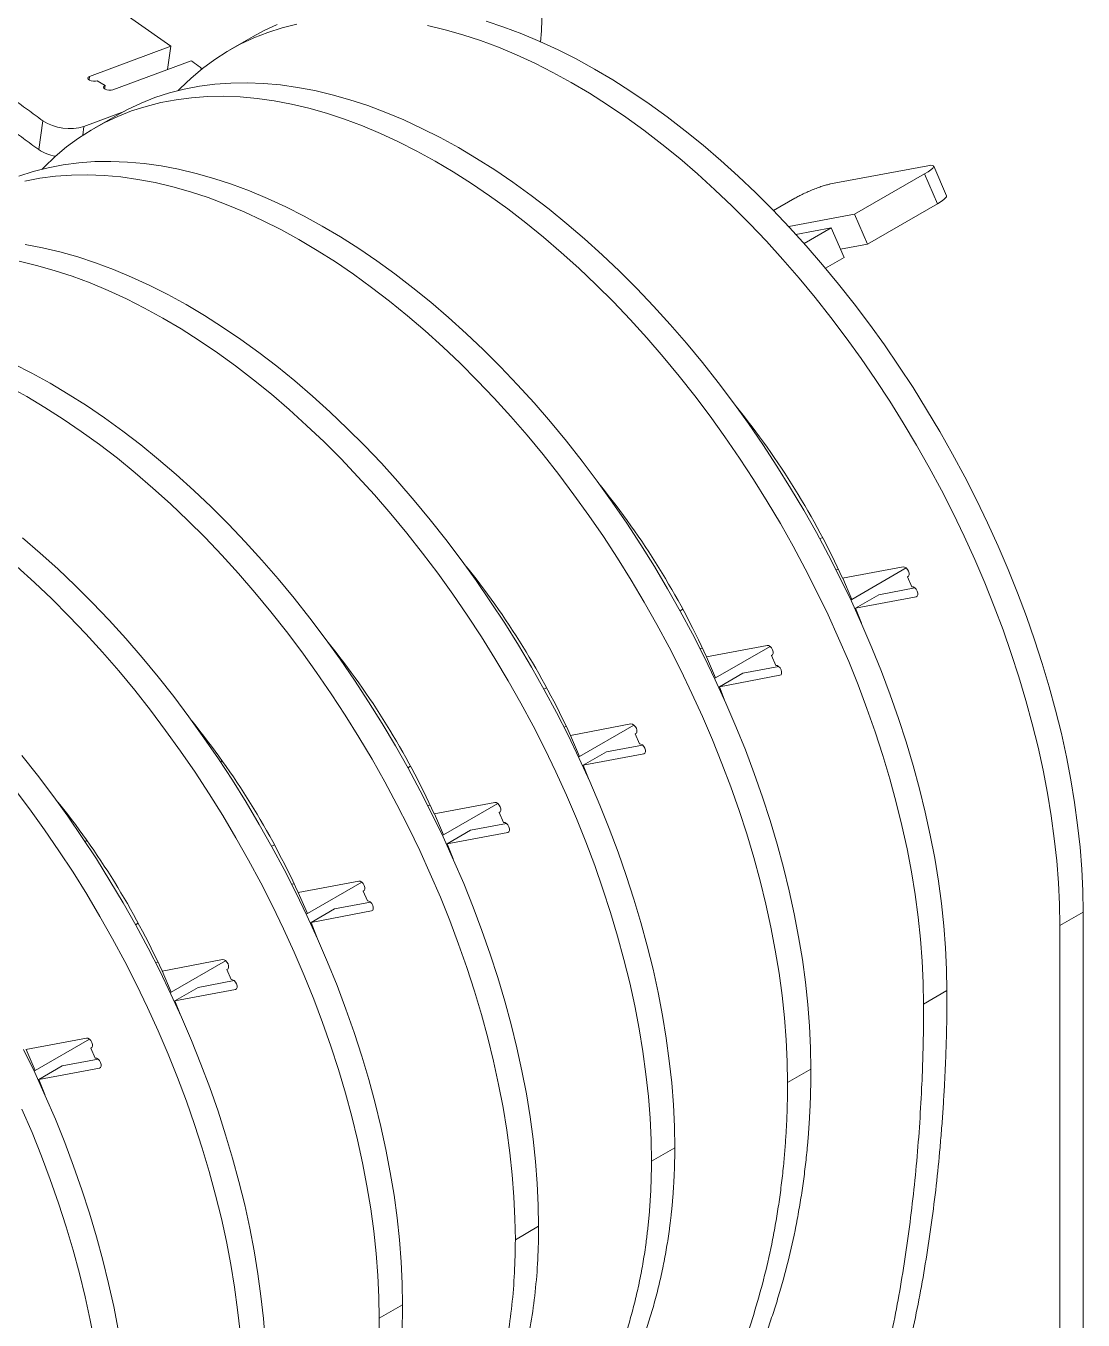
# Model space of a CAD drawing. Header units: millimetres. Extents: x -1732 to 6309, y -3588 to 3891.
# Drawn here: x 5912.7 to 6297.2, y -316.5 to 154.4 of the extents above; entities that cross this region are included whole.
import ezdxf

# ---------------------------------------------------------------- set-up
doc = ezdxf.new("R2010")
doc.units = ezdxf.units.MM

msp = doc.modelspace()

# ---------------------------------------------------------------- linework, layer by layer
at = {"color": 7, "linetype": 'Continuous', "lineweight": 15}
for p, q in [((5936.01, 167.86), (5965.44, 147.07)), ((5935.86, 136.01), (5965.44, 147.07)), ((5965.44, 147.07), (5964.25, 138.55)), ((5995.44, 150.55), (5986.95, 145.65)), ((5972.79, 141.74), (5944.34, 131.11)), ((5976.08, 139.34), (5976.83, 138.57)), ((5941.51, 132.74), (5938.68, 134.38)), ((5941.51, 132.74), (5941.34, 131.53)), ((5948.47, 123.24), (5933.86, 117.78)), ((5917.41, 109.37), (5918.89, 119.87)), ((5945.94, 121.97), (5937.45, 117.08)), ((6205.39, 96.89), (6240.75, 103.54)), ((6239.57, 100.57), (6214.12, 85.88)), ((6244.26, 89.7), (6239.57, 100.57)), ((6247.55, 92.55), (6242.86, 103.42)), ((6184.61, 87.19), (6192.42, 91.69)), ((6244.26, 89.7), (6218.81, 75)), ((6190.16, 81.36), (6214.12, 85.88)), ((6214.12, 85.88), (6218.81, 75)), ((6192.75, 78.55), (6205.63, 80.98)), ((6205.63, 80.98), (6195.72, 75.26)), ((6210.32, 70.1), (6205.63, 80.98)), ((6218.81, 75), (6209, 73.16)), ((6210.32, 70.1), (6203.56, 66.2)), ((6201.35, -32.04), (6202.48, -31.82)), ((6207.39, -43.55), (6208.25, -43.39)), ((6231.78, -42.42), (6209.72, -46.58)), ((6209.77, -46.57), (6213.08, -54.24)), ((6232.86, -42.82), (6213.08, -54.24)), ((6233.34, -46.05), (6233.74, -45.82)), ((6234.91, -49.67), (6233.34, -46.05)), ((6222.9, -52.55), (6236.01, -50.08)), ((6213.08, -54.24), (6212.64, -54.32)), ((6214.41, -57.45), (6222.9, -52.55)), ((6214.41, -57.45), (6236.47, -53.3)), ((6150.63, -58.37), (6151.6, -57.8)), ((6214.41, -57.45), (6216.56, -62.89)), ((6026.45, -75.43), (6026.66, -75.18)), ((6157.89, -72.13), (6158.75, -71.97)), ((6182.28, -71), (6160.23, -75.15)), ((6160.27, -75.14), (6163.58, -82.81)), ((6183.37, -71.39), (6163.58, -82.81)), ((6183.85, -74.62), (6184.24, -74.39)), ((6185.41, -78.25), (6183.85, -74.62)), ((6173.4, -81.13), (6186.51, -78.66)), ((6163.58, -82.81), (6163.14, -82.89)), ((6164.92, -86.02), (6173.4, -81.13)), ((6164.92, -86.02), (6186.97, -81.87)), ((6101.13, -86.94), (6102.1, -86.38)), ((6164.92, -86.02), (6167.06, -91.47)), ((6108.4, -100.7), (6109.25, -100.54)), ((6132.78, -99.57), (6110.73, -103.72)), ((6133.87, -99.96), (6114.08, -111.39)), ((6134.35, -103.2), (6134.74, -102.97)), ((6135.91, -106.82), (6134.35, -103.2)), ((6110.77, -103.72), (6114.08, -111.39)), ((6123.9, -109.7), (6137.02, -107.23)), ((6114.08, -111.39), (6113.65, -111.47)), ((6115.42, -114.6), (6123.9, -109.7)), ((6115.42, -114.6), (6137.47, -110.45)), ((5983.5, -113.41), (5984.09, -113.03)), ((6051.63, -115.52), (6052.61, -114.95)), ((6115.42, -114.6), (6117.56, -120.04)), ((6058.9, -129.28), (6059.76, -129.11)), ((6083.29, -128.15), (6061.23, -132.3)), ((6084.37, -128.54), (6064.58, -139.96)), ((6084.85, -131.77), (6085.25, -131.54)), ((6086.41, -135.4), (6084.85, -131.77)), ((6061.28, -132.29), (6064.58, -139.96)), ((6074.41, -138.27), (6087.52, -135.81)), ((6064.58, -139.96), (6064.15, -140.04)), ((6065.92, -143.17), (6074.41, -138.27)), ((6065.92, -143.17), (6087.98, -139.02)), ((5934.28, -142.37), (5934.94, -141.99)), ((6002.14, -144.09), (6003.11, -143.53)), ((6065.92, -143.17), (6068.07, -148.62)), ((6009.4, -157.85), (6010.26, -157.69)), ((6033.79, -156.72), (6011.73, -160.87)), ((6034.87, -157.11), (6015.09, -168.54)), ((6011.78, -160.86), (6015.09, -168.54)), ((6024.91, -166.85), (6038.02, -164.38)), ((6035.35, -160.35), (6035.75, -160.12)), ((6036.92, -163.97), (6035.35, -160.35)), ((6015.09, -168.54), (6014.65, -168.62)), ((6016.42, -171.75), (6024.91, -166.85)), ((6016.42, -171.75), (6038.48, -167.59)), ((6288.72, -172.91), (6297.2, -168.02)), ((6297.2, -617.11), (6297.2, -168.02)), ((5952.64, -172.66), (5953.61, -172.1)), ((6016.42, -171.75), (6018.57, -177.19)), ((6288.72, -622.01), (6288.72, -172.91)), ((5959.9, -186.42), (5960.76, -186.26)), ((5984.29, -185.3), (5962.24, -189.45)), ((5985.38, -185.69), (5965.59, -197.11)), ((5962.28, -189.44), (5965.59, -197.11)), ((5975.41, -195.42), (5988.52, -192.95)), ((5985.86, -188.92), (5986.25, -188.69)), ((5987.42, -192.54), (5985.86, -188.92)), ((5965.59, -197.11), (5965.15, -197.19)), ((5966.93, -200.32), (5975.41, -195.42)), ((5966.93, -200.32), (5988.98, -196.17)), ((6239.22, -201.49), (6247.7, -196.59)), ((5966.93, -200.32), (5969.07, -205.76)), ((5934.79, -213.87), (5912.74, -218.02)), ((5935.88, -214.26), (5916.09, -225.68)), ((5912.78, -218.01), (5916.09, -225.68)), ((5936.36, -217.49), (5936.75, -217.26)), ((5937.92, -221.12), (5936.36, -217.49)), ((5916.09, -225.68), (5915.66, -225.77)), ((5917.43, -228.9), (5925.91, -224)), ((5917.43, -228.9), (5939.48, -224.74)), ((5925.91, -224), (5939.03, -221.53)), ((6189.72, -230.06), (6198.21, -225.16)), ((5917.43, -228.9), (5919.57, -234.34)), ((6140.22, -258.64), (6148.71, -253.74)), ((6090.73, -287.21), (6099.21, -282.31)), ((6041.23, -315.79), (6049.71, -310.89))]:
    msp.add_line(p, q, dxfattribs=at)
at = {"color": 8, "linetype": 'Continuous', "lineweight": 15}
for p, q in [((5935.69, 134.8), (5935.86, 136.01)), ((5933.41, 114.59), (5933.86, 117.78)), ((6236.87, -53.07), (6236.47, -53.3)), ((6187.37, -81.64), (6186.97, -81.87)), ((6137.87, -110.22), (6137.47, -110.45)), ((6088.37, -138.79), (6087.98, -139.02)), ((6038.88, -167.37), (6038.48, -167.59)), ((5989.38, -195.94), (5988.98, -196.17)), ((5939.88, -224.51), (5939.48, -224.74))]:
    msp.add_line(p, q, dxfattribs=at)
at = {"color": 7, "linetype": 'Continuous', "lineweight": 15, "flags": 128}
for points in [[(6297.2, -168.02), (6297.08, -160.29), (6296.7, -152.42), (6296.08, -144.44), (6295.21, -136.34), (6294.1, -128.15), (6292.74, -119.87), (6291.14, -111.51), (6289.3, -103.09), (6287.22, -94.61), (6284.9, -86.1), (6282.36, -77.56), (6279.58, -69), (6276.58, -60.43), (6273.36, -51.88), (6269.93, -43.34), (6266.29, -34.84), (6262.44, -26.38), (6258.39, -17.98), (6254.14, -9.64), (6249.71, -1.38), (6245.1, 6.79), (6240.31, 14.85), (6235.35, 22.8), (6230.23, 30.62), (6224.96, 38.31), (6219.53, 45.86), (6213.97, 53.24), (6208.28, 60.46), (6202.46, 67.5), (6196.53, 74.35), (6190.49, 81), (6184.35, 87.45), (6178.13, 93.68), (6171.82, 99.69), (6165.43, 105.46), (6158.99, 110.99), (6152.49, 116.27), (6145.95, 121.3), (6139.37, 126.06), (6132.76, 130.55), (6126.13, 134.77), (6119.5, 138.7), (6112.87, 142.35), (6106.25, 145.7), (6099.65, 148.75), (6093.08, 151.5), (6086.55, 153.95), (6080.06, 156.08)], [(6011.31, 155.06), (6005.93, 153.69), (6000.69, 152), (5995.62, 150), (5990.71, 147.69), (5985.96, 145.07), (5981.4, 142.15), (5977.02, 138.92), (5972.83, 135.41), (5968.84, 131.6), (5968.14, 130.88)], [(6004.1, 154.9), (5999.19, 152.59), (5995.44, 150.55)], [(6288.72, -172.91), (6288.59, -165.18), (6288.22, -157.32), (6287.6, -149.34), (6286.73, -141.24), (6285.61, -133.05), (6284.25, -124.77), (6282.65, -116.41), (6280.81, -107.99), (6278.73, -99.51), (6276.42, -91), (6273.87, -82.46), (6271.1, -73.9), (6268.1, -65.33), (6264.88, -56.78), (6261.45, -48.24), (6257.8, -39.74), (6253.95, -31.28), (6249.9, -22.87), (6245.66, -14.54), (6241.23, -6.28), (6236.61, 1.89), (6231.82, 9.95), (6226.87, 17.9), (6221.75, 25.73), (6216.47, 33.42), (6211.05, 40.96), (6205.49, 48.34), (6199.79, 55.56), (6193.98, 62.6), (6188.05, 69.45), (6182.01, 76.1), (6175.87, 82.55), (6169.64, 88.78), (6163.33, 94.79), (6156.95, 100.56), (6150.5, 106.09), (6144.01, 111.38), (6137.46, 116.4), (6130.88, 121.16), (6124.27, 125.65), (6117.65, 129.87), (6111.02, 133.8), (6104.39, 137.45), (6097.77, 140.8), (6091.16, 143.85), (6084.59, 146.6), (6078.06, 149.05), (6071.58, 151.18), (6065.15, 153), (6058.79, 154.51)], [(5938.68, 134.38), (5938.04, 134.24), (5937.28, 134.25), (5936.52, 134.4), (5935.88, 134.67), (5935.44, 135.03), (5935.28, 135.4), (5935.43, 135.75), (5935.86, 136.01)], [(5944.34, 131.11), (5943.7, 130.97), (5942.94, 130.98), (5942.18, 131.13), (5941.53, 131.41), (5941.1, 131.76), (5940.94, 132.14), (5941.09, 132.48), (5941.51, 132.74)], [(6247.7, -196.59), (6247.58, -188.86), (6247.21, -181), (6246.59, -173.01), (6245.72, -164.92), (6244.6, -156.72), (6243.24, -148.44), (6241.64, -140.08), (6239.8, -131.66), (6237.72, -123.19), (6235.4, -114.67), (6232.86, -106.13), (6230.08, -97.57), (6227.08, -89.01), (6223.87, -80.45), (6220.43, -71.92), (6216.79, -63.41), (6212.94, -54.95), (6208.89, -46.55), (6204.65, -38.21), (6200.21, -29.96), (6195.6, -21.79), (6190.81, -13.73), (6185.85, -5.77), (6180.73, 2.05), (6175.46, 9.74), (6170.04, 17.28), (6164.48, 24.67), (6158.78, 31.88), (6152.97, 38.92), (6147.03, 45.77), (6140.99, 52.43), (6134.86, 58.88), (6128.63, 65.11), (6122.32, 71.11), (6115.94, 76.89), (6109.49, 82.42), (6102.99, 87.7), (6096.45, 92.73), (6089.87, 97.49), (6083.26, 101.98), (6076.64, 106.19), (6070, 110.13), (6063.37, 113.77), (6056.75, 117.12), (6050.15, 120.18), (6043.58, 122.93), (6037.05, 125.37), (6030.56, 127.51), (6024.14, 129.33), (6017.77, 130.84), (6011.49, 132.03), (6005.28, 132.9), (5999.17, 133.45), (5993.16, 133.68), (5987.26, 133.59), (5981.48, 133.17), (5975.82, 132.44), (5970.3, 131.39), (5964.91, 130.02), (5959.68, 128.33), (5954.61, 126.33), (5949.69, 124.02), (5945.94, 121.97)], [(6239.22, -201.49), (6239.09, -193.76), (6238.72, -185.9), (6238.1, -177.91), (6237.23, -169.82), (6236.12, -161.62), (6234.76, -153.34), (6233.16, -144.98), (6231.31, -136.56), (6229.23, -128.09), (6226.92, -119.57), (6224.37, -111.03), (6221.6, -102.47), (6218.6, -93.91), (6215.38, -85.35), (6211.95, -76.82), (6208.3, -68.31), (6204.45, -59.85), (6200.4, -51.45), (6196.16, -43.11), (6191.73, -34.85), (6187.12, -26.69), (6182.33, -18.62), (6177.37, -10.67), (6172.25, -2.85), (6166.97, 4.84), (6161.55, 12.38), (6155.99, 19.77), (6150.3, 26.99), (6144.48, 34.03), (6138.55, 40.88), (6132.51, 47.53), (6126.37, 53.98), (6120.14, 60.21), (6113.83, 66.21), (6107.45, 71.99), (6101.01, 77.52), (6094.51, 82.8), (6087.96, 87.83), (6081.38, 92.59), (6074.78, 97.08), (6068.15, 101.3), (6061.52, 105.23), (6054.89, 108.87), (6048.27, 112.22), (6041.67, 115.28), (6035.1, 118.03), (6028.56, 120.47), (6022.08, 122.61), (6015.65, 124.43), (6009.29, 125.94), (6003, 127.13), (5996.8, 128), (5990.68, 128.55), (5984.67, 128.78), (5978.77, 128.69), (5972.99, 128.27), (5967.33, 127.54), (5961.81, 126.49), (5956.43, 125.12), (5951.2, 123.43), (5946.12, 121.43), (5941.21, 119.12), (5936.47, 116.5), (5931.9, 113.57), (5927.52, 110.35), (5923.33, 106.83), (5919.34, 103.02), (5918.64, 102.3)], [(6198.21, -225.16), (6198.08, -217.43), (6197.71, -209.57), (6197.09, -201.59), (6196.22, -193.49), (6195.1, -185.3), (6193.75, -177.02), (6192.14, -168.66), (6190.3, -160.24), (6188.22, -151.76), (6185.91, -143.25), (6183.36, -134.71), (6180.59, -126.15), (6177.59, -117.58), (6174.37, -109.03), (6170.94, -100.49), (6167.29, -91.99), (6163.44, -83.53), (6159.39, -75.12), (6155.15, -66.79), (6150.72, -58.53), (6146.1, -50.36), (6141.31, -42.3), (6136.36, -34.35), (6131.24, -26.52), (6125.96, -18.83), (6120.54, -11.29), (6114.98, -3.91), (6109.29, 3.31), (6103.47, 10.35), (6097.54, 17.2), (6091.5, 23.85), (6085.36, 30.3), (6079.13, 36.53), (6072.82, 42.54), (6066.44, 48.31), (6059.99, 53.84), (6053.5, 59.13), (6046.95, 64.15), (6040.37, 68.91), (6033.76, 73.4), (6027.14, 77.62), (6020.51, 81.55), (6013.88, 85.2), (6007.26, 88.55), (6000.66, 91.6), (5994.08, 94.35), (5987.55, 96.8), (5981.07, 98.93), (5974.64, 100.75), (5968.28, 102.26), (5961.99, 103.45), (5955.78, 104.32), (5949.67, 104.87), (5943.66, 105.1), (5937.76, 105.01), (5931.98, 104.6), (5926.32, 103.86), (5920.8, 102.81), (5915.42, 101.44), (5910.18, 99.75)], [(6240.75, 103.54), (6241.76, 103.68), (6242.47, 103.66), (6242.83, 103.47), (6242.85, 103.13), (6242.51, 102.65), (6241.83, 102.05), (6240.84, 101.35), (6239.57, 100.57)], [(6189.72, -230.06), (6189.6, -222.33), (6189.22, -214.47), (6188.6, -206.48), (6187.73, -198.39), (6186.62, -190.2), (6185.26, -181.91), (6183.66, -173.56), (6181.82, -165.13), (6179.74, -156.66), (6177.42, -148.15), (6174.87, -139.6), (6172.1, -131.04), (6169.1, -122.48), (6165.88, -113.93), (6162.45, -105.39), (6158.81, -96.89), (6154.96, -88.43), (6150.91, -80.02), (6146.66, -71.69), (6142.23, -63.43), (6137.62, -55.26), (6132.83, -47.2), (6127.87, -39.25), (6122.75, -31.42), (6117.48, -23.73), (6112.05, -16.19), (6106.49, -8.81), (6100.8, -1.59), (6094.98, 5.45), (6089.05, 12.3), (6083.01, 18.96), (6076.87, 25.4), (6070.65, 31.63), (6064.34, 37.64), (6057.95, 43.41), (6051.51, 48.94), (6045.01, 54.23), (6038.47, 59.25), (6031.89, 64.01), (6025.28, 68.51), (6018.65, 72.72), (6012.02, 76.65), (6005.39, 80.3), (5998.77, 83.65), (5992.17, 86.7), (5985.6, 89.45), (5979.07, 91.9), (5972.58, 94.03), (5966.15, 95.86), (5959.79, 97.36), (5953.5, 98.55), (5947.3, 99.42), (5941.19, 99.97), (5935.18, 100.2), (5929.28, 100.11), (5923.49, 99.7), (5917.84, 98.97), (5912.31, 97.91)], [(6247.55, 92.55), (6247.54, 92.26), (6247.2, 91.78), (6246.52, 91.18), (6245.53, 90.47), (6244.26, 89.7)], [(6148.71, -253.74), (6148.58, -246.01), (6148.21, -238.15), (6147.59, -230.16), (6146.72, -222.07), (6145.61, -213.87), (6144.25, -205.59), (6142.65, -197.23), (6140.8, -188.81), (6138.72, -180.34), (6136.41, -171.82), (6133.86, -163.28), (6131.09, -154.72), (6128.09, -146.16), (6124.87, -137.6), (6121.44, -129.07), (6117.79, -120.56), (6113.94, -112.1), (6109.9, -103.7), (6105.65, -95.36), (6101.22, -87.1), (6096.61, -78.94), (6091.82, -70.87), (6086.86, -62.92), (6081.74, -55.1), (6076.46, -47.41), (6071.04, -39.87), (6065.48, -32.48), (6059.79, -25.26), (6053.97, -18.22), (6048.04, -11.37), (6042, -4.72), (6035.86, 1.73), (6029.63, 7.96), (6023.32, 13.96), (6016.94, 19.74), (6010.5, 25.27), (6004, 30.55), (5997.45, 35.58), (5990.87, 40.34), (5984.27, 44.83), (5977.64, 49.05), (5971.01, 52.98), (5964.38, 56.62), (5957.76, 59.97), (5951.16, 63.03), (5944.59, 65.78), (5938.05, 68.22), (5931.57, 70.36), (5925.14, 72.18), (5918.78, 73.69), (5912.49, 74.88)], [(6140.22, -258.64), (6140.1, -250.91), (6139.73, -243.04), (6139.11, -235.06), (6138.24, -226.96), (6137.12, -218.77), (6135.76, -210.49), (6134.16, -202.13), (6132.32, -193.71), (6130.24, -185.23), (6127.92, -176.72), (6125.38, -168.18), (6122.6, -159.62), (6119.6, -151.06), (6116.39, -142.5), (6112.95, -133.96), (6109.31, -125.46), (6105.46, -117), (6101.41, -108.6), (6097.17, -100.26), (6092.73, -92), (6088.12, -83.84), (6083.33, -75.77), (6078.37, -67.82), (6073.25, -60), (6067.98, -52.31), (6062.56, -44.76), (6057, -37.38), (6051.3, -30.16), (6045.49, -23.12), (6039.55, -16.27), (6033.51, -9.62), (6027.38, -3.17), (6021.15, 3.06), (6014.84, 9.07), (6008.46, 14.84), (6002.01, 20.37), (5995.51, 25.65), (5988.97, 30.68), (5982.39, 35.44), (5975.78, 39.93), (5969.16, 44.15), (5962.52, 48.08), (5955.89, 51.72), (5949.27, 55.08), (5942.67, 58.13), (5936.1, 60.88), (5929.57, 63.32), (5923.08, 65.46), (5916.65, 67.28), (5910.29, 68.79)], [(6099.21, -282.31), (6099.09, -274.58), (6098.71, -266.72), (6098.09, -258.73), (6097.22, -250.64), (6096.11, -242.45), (6094.75, -234.16), (6093.15, -225.81), (6091.31, -217.38), (6089.23, -208.91), (6086.91, -200.4), (6084.37, -191.85), (6081.59, -183.29), (6078.59, -174.73), (6075.37, -166.18), (6071.94, -157.64), (6068.3, -149.14), (6064.45, -140.68), (6060.4, -132.27), (6056.15, -123.94), (6051.72, -115.68), (6047.11, -107.51), (6042.32, -99.45), (6037.36, -91.5), (6032.24, -83.67), (6026.97, -75.98), (6021.54, -68.44), (6015.98, -61.06), (6010.29, -53.84), (6004.47, -46.8), (5998.54, -39.95), (5992.5, -33.29), (5986.36, -26.85), (5980.14, -20.62), (5973.83, -14.61), (5967.44, -8.84), (5961, -3.31), (5954.5, 1.98), (5947.96, 7), (5941.38, 11.76), (5934.77, 16.26), (5928.14, 20.47), (5921.51, 24.4), (5914.88, 28.05), (5908.26, 31.4)], [(6090.73, -287.21), (6090.6, -279.48), (6090.23, -271.62), (6089.61, -263.63), (6088.74, -255.54), (6087.62, -247.34), (6086.27, -239.06), (6084.66, -230.7), (6082.82, -222.28), (6080.74, -213.81), (6078.43, -205.29), (6075.88, -196.75), (6073.11, -188.19), (6070.11, -179.63), (6066.89, -171.07), (6063.46, -162.54), (6059.81, -154.04), (6055.96, -145.58), (6051.91, -137.17), (6047.67, -128.83), (6043.24, -120.58), (6038.62, -112.41), (6033.83, -104.35), (6028.88, -96.4), (6023.76, -88.57), (6018.48, -80.88), (6013.06, -73.34), (6007.5, -65.95), (6001.8, -58.74), (5995.99, -51.7), (5990.06, -44.85), (5984.02, -38.19), (5977.88, -31.75), (5971.65, -25.51), (5965.34, -19.51), (5958.96, -13.74), (5952.51, -8.2), (5946.02, -2.92), (5939.47, 2.1), (5932.89, 6.87), (5926.28, 11.36), (5919.66, 15.57), (5913.03, 19.51), (5906.4, 23.15)], [(6049.71, -310.89), (6049.59, -303.16), (6049.22, -295.29), (6048.6, -287.31), (6047.73, -279.21), (6046.61, -271.02), (6045.25, -262.74), (6043.65, -254.38), (6041.81, -245.96), (6039.73, -237.48), (6037.41, -228.97), (6034.87, -220.43), (6032.09, -211.87), (6029.1, -203.31), (6025.88, -194.75), (6022.44, -186.21), (6018.8, -177.71), (6014.95, -169.25), (6010.9, -160.85), (6006.66, -152.51), (6002.22, -144.25), (5997.61, -136.09), (5992.82, -128.02), (5987.86, -120.07), (5982.74, -112.25), (5977.47, -104.56), (5972.05, -97.01), (5966.49, -89.63), (5960.79, -82.41), (5954.98, -75.37), (5949.04, -68.52), (5943, -61.87), (5936.87, -55.42), (5930.64, -49.19), (5924.33, -43.18), (5917.95, -37.41), (5911.5, -31.88)], [(6041.23, -315.79), (6041.1, -308.05), (6040.73, -300.19), (6040.11, -292.21), (6039.24, -284.11), (6038.13, -275.92), (6036.77, -267.64), (6035.17, -259.28), (6033.32, -250.86), (6031.24, -242.38), (6028.93, -233.87), (6026.38, -225.33), (6023.61, -216.77), (6020.61, -208.2), (6017.39, -199.65), (6013.96, -191.11), (6010.31, -182.61), (6006.46, -174.15), (6002.42, -165.75), (5998.17, -157.41), (5993.74, -149.15), (5989.13, -140.98), (5984.34, -132.92), (5979.38, -124.97), (5974.26, -117.15), (5968.98, -109.46), (5963.56, -101.91), (5958, -94.53), (5952.31, -87.31), (5946.49, -80.27), (5940.56, -73.42), (5934.52, -66.77), (5928.38, -60.32), (5922.15, -54.09), (5915.84, -48.08), (5909.46, -42.31)], [(6233.34, -46.05), (6233.73, -45.83), (6233.95, -45.36), (6233.95, -44.72), (6233.74, -44.01), (6233.35, -43.34), (6232.84, -42.8), (6232.29, -42.48), (6231.78, -42.42)], [(6236.47, -53.3), (6236.86, -53.07), (6237.07, -52.61), (6237.07, -51.97), (6236.87, -51.26), (6236.48, -50.59), (6235.97, -50.05), (6235.42, -49.73), (6234.91, -49.67)], [(6183.85, -74.62), (6184.24, -74.4), (6184.45, -73.94), (6184.45, -73.3), (6184.24, -72.59), (6183.85, -71.91), (6183.34, -71.37), (6182.79, -71.05), (6182.28, -71)], [(6186.97, -81.87), (6187.36, -81.65), (6187.58, -81.18), (6187.58, -80.55), (6187.37, -79.84), (6186.98, -79.16), (6186.47, -78.62), (6185.92, -78.3), (6185.41, -78.25)], [(6134.35, -103.2), (6134.74, -102.97), (6134.95, -102.51), (6134.95, -101.87), (6134.74, -101.16), (6134.36, -100.49), (6133.85, -99.95), (6133.3, -99.63), (6132.78, -99.57)], [(6137.47, -110.45), (6137.86, -110.22), (6138.08, -109.76), (6138.08, -109.12), (6137.87, -108.41), (6137.48, -107.74), (6136.97, -107.2), (6136.42, -106.87), (6135.91, -106.82)], [(5999.72, -323.87), (5999.1, -315.88), (5998.23, -307.79), (5997.11, -299.59), (5995.76, -291.31), (5994.15, -282.95), (5992.31, -274.53), (5990.23, -266.06), (5987.92, -257.54), (5985.37, -249), (5982.6, -240.44), (5979.6, -231.88), (5976.38, -223.32), (5972.95, -214.79), (5969.3, -206.29), (5965.45, -197.83), (5961.4, -189.42), (5957.16, -181.08), (5952.73, -172.83), (5948.11, -164.66), (5943.32, -156.6), (5938.37, -148.65), (5933.25, -140.82), (5927.97, -133.13), (5922.55, -125.59), (5916.99, -118.2), (5911.3, -110.99)], [(5990.61, -320.78), (5989.74, -312.69), (5988.63, -304.49), (5987.27, -296.21), (5985.67, -287.85), (5983.83, -279.43), (5981.75, -270.96), (5979.43, -262.44), (5976.88, -253.9), (5974.11, -245.34), (5971.11, -236.78), (5967.89, -228.22), (5964.46, -219.69), (5960.82, -211.18), (5956.97, -202.72), (5952.92, -194.32), (5948.67, -185.98), (5944.24, -177.73), (5939.63, -169.56), (5934.84, -161.49), (5929.88, -153.54), (5924.76, -145.72), (5919.49, -138.03), (5914.06, -130.49), (5908.5, -123.1)], [(6084.85, -131.77), (6085.24, -131.55), (6085.45, -131.08), (6085.46, -130.45), (6085.25, -129.74), (6084.86, -129.06), (6084.35, -128.52), (6083.8, -128.2), (6083.29, -128.15)], [(6087.98, -139.02), (6088.37, -138.8), (6088.58, -138.33), (6088.58, -137.7), (6088.37, -136.99), (6087.98, -136.31), (6087.48, -135.77), (6086.92, -135.45), (6086.41, -135.4)], [(6035.35, -160.35), (6035.74, -160.12), (6035.96, -159.66), (6035.96, -159.02), (6035.75, -158.31), (6035.36, -157.63), (6034.85, -157.1), (6034.3, -156.77), (6033.79, -156.72)], [(6038.48, -167.59), (6038.87, -167.37), (6039.08, -166.91), (6039.08, -166.27), (6038.88, -165.56), (6038.49, -164.88), (6037.98, -164.34), (6037.43, -164.02), (6036.92, -163.97)], [(5985.86, -188.92), (5986.25, -188.7), (5986.46, -188.23), (5986.46, -187.6), (5986.25, -186.89), (5985.86, -186.21), (5985.35, -185.67), (5984.8, -185.35), (5984.29, -185.3)], [(5988.98, -196.17), (5989.37, -195.95), (5989.59, -195.48), (5989.59, -194.85), (5989.38, -194.13), (5988.99, -193.46), (5988.48, -192.92), (5987.93, -192.6), (5987.42, -192.54)], [(5936.36, -217.49), (5936.75, -217.27), (5936.96, -216.81), (5936.96, -216.17), (5936.75, -215.46), (5936.37, -214.78), (5935.86, -214.24), (5935.31, -213.92), (5934.79, -213.87)], [(5946.26, -319.89), (5944.66, -311.53), (5942.81, -303.11), (5940.73, -294.63), (5938.42, -286.12), (5935.87, -277.58), (5933.1, -269.02), (5930.1, -260.45), (5926.88, -251.9), (5923.45, -243.36), (5919.8, -234.86), (5915.95, -226.4), (5911.91, -218)], [(5939.48, -224.74), (5939.87, -224.52), (5940.09, -224.06), (5940.09, -223.42), (5939.88, -222.71), (5939.49, -222.03), (5938.98, -221.49), (5938.43, -221.17), (5937.92, -221.12)], [(5937.77, -324.79), (5936.17, -316.43), (5934.33, -308.01), (5932.25, -299.53), (5929.93, -291.02), (5927.39, -282.48), (5924.61, -273.92), (5921.61, -265.35), (5918.4, -256.8), (5914.96, -248.26), (5911.32, -239.76)]]:
    msp.add_lwpolyline(points, dxfattribs=at)
at = {"color": 7, "linetype": 'Continuous', "lineweight": 15}
for centre, radius, start, end in [((5928.62, 134.9), 17.9, 237.0606, 287.0321), ((5926.17, 122.36), 15.66, 235.9911, 259.9847), ((5945.33, -167.08), 290.56, 24.5022, 38.9934), ((5895.84, -195.65), 290.56, 24.5022, 38.9934), ((5846.34, -224.23), 290.56, 24.5022, 38.9934), ((5796.84, -252.8), 290.56, 24.5022, 38.9934), ((5747.34, -281.37), 290.56, 24.5022, 38.9934), ((5697.85, -309.95), 290.56, 24.5022, 38.9934)]:
    msp.add_arc(centre, radius, start, end, dxfattribs=at)
for points, knots in [([(6099.93, 148.48), (6100.16, 152.12), (6100.82, 162.72), (6101.29, 179.94), (6101.5, 200.14), (6101.28, 219.9), (6100.77, 238.61), (6100.04, 256.22), (6099.19, 272.67), (6098.24, 288.41), (6097.25, 303.36), (6096.27, 317.43), (6095.66, 326.53), (6095.36, 330.92)], [0, 0, 0, 0, 0.0569273, 0.1658407, 0.2744379, 0.3819768, 0.4876848, 0.5822961, 0.6740733, 0.7623794, 0.8465696, 0.9259939, 1, 1, 1, 1]), ([(5918.89, 119.87), (5917.96, 120.56), (5916.1, 121.92), (5913.29, 123.97), (5910.49, 126.02), (5907.67, 128.06), (5904.85, 130.1), (5902.01, 132.14), (5899.17, 134.17), (5896.32, 136.21), (5893.47, 138.24), (5890.6, 140.27), (5887.73, 142.29), (5884.85, 144.32), (5881.96, 146.34), (5879.06, 148.35), (5876.15, 150.37), (5873.24, 152.38), (5871.29, 153.73), (5870.32, 154.4)], [0, 0, 0, 0, 0.058866, 0.117726, 0.176582, 0.235432, 0.294277, 0.353116, 0.411951, 0.47078, 0.529603, 0.588421, 0.647234, 0.706042, 0.764844, 0.823641, 0.882433, 0.941219, 1, 1, 1, 1]), ([(5917.41, 109.37), (5916.48, 110.06), (5914.62, 111.42), (5911.82, 113.47), (5909.02, 115.51), (5906.2, 117.55), (5903.38, 119.59), (5900.55, 121.63), (5897.71, 123.67), (5894.86, 125.7), (5892, 127.73), (5889.14, 129.76), (5886.26, 131.78), (5883.38, 133.81), (5880.49, 135.83), (5877.59, 137.85), (5874.69, 139.87), (5871.77, 141.88), (5869.82, 143.22), (5868.84, 143.9)], [0, 0, 0, 0, 0.0588257, 0.1176495, 0.1764718, 0.2352928, 0.294113, 0.3529327, 0.411752, 0.4705714, 0.5293912, 0.5882116, 0.647033, 0.7058558, 0.7646801, 0.8235064, 0.8823349, 0.941166, 1, 1, 1, 1]), ([(5972.79, 141.74), (5973, 141.59), (5974.16, 140.75), (5975.22, 139.97), (5976.08, 139.34)], [0.990307343, 0.990307343, 0.990307343, 0.990307343, 0.992032244, 1, 1, 1, 1]), ([(6192.42, 91.69), (6192.87, 91.95), (6193.8, 92.47), (6195.45, 93.29), (6197.26, 94.12), (6199.15, 94.92), (6201.02, 95.63), (6202.72, 96.2), (6204.22, 96.64), (6205, 96.81), (6205.39, 96.89)], [0, 0, 0, 0, 0.116518, 0.240015, 0.368646, 0.500006, 0.631364, 0.759993, 0.883486, 1, 1, 1, 1]), ([(6143.81, -585.71), (6143.81, -584.92), (6143.82, -583.35), (6143.86, -580.92), (6143.92, -578.54), (6144, -576.17), (6144.11, -573.81), (6144.25, -571.46), (6144.41, -569.11), (6144.59, -566.78), (6144.8, -564.45), (6145.03, -562.14), (6145.29, -559.83), (6145.75, -556.07), (6146.49, -550.91), (6147.63, -544.39), (6148.96, -537.95), (6150.94, -529.61), (6153.82, -519.47), (6157.76, -507.89), (6162.17, -496.62), (6166.91, -485.75), (6171.93, -475.1), (6177.12, -464.71), (6182.42, -454.44), (6187.76, -444.22), (6193.08, -433.98), (6197.45, -425.37), (6200.88, -418.42), (6204.26, -411.4), (6208.37, -402.51), (6213.08, -391.61), (6217.53, -380.45), (6221.69, -369), (6225.57, -357.21), (6229.12, -345.18), (6232.35, -332.85), (6235.26, -320.31), (6238.72, -303.17), (6242.29, -281.15), (6244.6, -260.63), (6245.77, -246.7), (6246.28, -239.68), (6246.71, -232.63), (6246.98, -227.21), (6247.14, -223.47), (6247.23, -221.4), (6247.3, -219.33), (6247.37, -217.26), (6247.44, -215.19), (6247.49, -213.12), (6247.54, -211.05), (6247.59, -208.99), (6247.62, -206.92), (6247.65, -204.85), (6247.68, -202.79), (6247.69, -200.72), (6247.7, -198.63), (6247.7, -197.27), (6247.7, -196.59)], [0, 0, 0, 0, 0.005126, 0.010264, 0.015414, 0.020578, 0.025754, 0.030946, 0.036151, 0.041373, 0.04661, 0.051864, 0.057135, 0.062424, 0.077799, 0.093331, 0.10903, 0.124907, 0.155748, 0.187398, 0.218121, 0.249889, 0.281147, 0.312403, 0.343661, 0.37492, 0.406179, 0.437439, 0.453067, 0.468694, 0.49995, 0.531208, 0.562457, 0.59371, 0.624966, 0.656589, 0.687467, 0.718859, 0.749966, 0.812534, 0.874974, 0.890677, 0.906327, 0.921925, 0.937475, 0.942004, 0.946523, 0.951033, 0.955532, 0.960022, 0.964502, 0.968972, 0.973433, 0.977884, 0.982326, 0.986758, 0.991181, 0.995595, 1, 1, 1, 1]), ([(6135.33, -590.61), (6135.33, -590.17), (6135.33, -589.29), (6135.34, -587.97), (6135.36, -586.66), (6135.38, -585.34), (6135.42, -584.03), (6135.46, -582.72), (6135.51, -581.42), (6135.56, -580.12), (6135.63, -578.81), (6135.7, -577.52), (6135.89, -574.31), (6136.3, -569.23), (6137.06, -562.41), (6138.02, -555.71), (6139.17, -549.18), (6140.5, -542.76), (6142.48, -534.41), (6145.36, -524.28), (6149.33, -512.64), (6153.73, -501.42), (6158.47, -490.56), (6163.47, -479.97), (6168.65, -469.58), (6173.06, -461.02), (6176.62, -454.2), (6179.41, -448.85), (6182.07, -443.73), (6185.61, -436.89), (6189.85, -428.53), (6194.96, -418.06), (6199.89, -407.39), (6204.6, -396.49), (6209.05, -385.33), (6213.21, -373.88), (6218.36, -358.23), (6224.01, -337.94), (6228.6, -316.74), (6231.66, -299.28), (6233.65, -285.95), (6235.34, -272.38), (6236.73, -258.6), (6237.83, -244.62), (6238.43, -233.8), (6238.75, -226.29), (6238.89, -222.16), (6239.01, -218.02), (6239.1, -213.89), (6239.17, -209.76), (6239.21, -205.63), (6239.22, -202.87), (6239.22, -201.49)], [0, 0, 0, 0, 0.002818, 0.00564, 0.008467, 0.011298, 0.014133, 0.016974, 0.019819, 0.022669, 0.025524, 0.028385, 0.03125, 0.046768, 0.062499, 0.077987, 0.093749, 0.109208, 0.124999, 0.156249, 0.1875, 0.21875, 0.25, 0.28125, 0.3125, 0.34375, 0.359375, 0.375, 0.392857, 0.40625, 0.4375, 0.46875, 0.500001, 0.531251, 0.562501, 0.593751, 0.625001, 0.687496, 0.749991, 0.781147, 0.812496, 0.843711, 0.875001, 0.906328, 0.9375, 0.946541, 0.955543, 0.964508, 0.973436, 0.982327, 0.991181, 1, 1, 1, 1]), ([(6053.8, -590.9), (6053.8, -590.08), (6053.81, -588.44), (6053.85, -585.93), (6053.92, -583.47), (6054.01, -581.02), (6054.12, -578.58), (6054.27, -576.15), (6054.44, -573.73), (6054.63, -571.33), (6054.85, -568.94), (6055.1, -566.56), (6055.37, -564.19), (6055.85, -560.32), (6056.64, -555), (6057.86, -548.32), (6059.28, -541.75), (6061.42, -533.21), (6064.54, -522.87), (6068.89, -511.09), (6073.79, -499.8), (6079.11, -489.03), (6084.84, -478.64), (6090.85, -468.65), (6097.13, -458.91), (6105.74, -446.25), (6116.86, -430.82), (6128.09, -415.57), (6136.96, -403.22), (6143.5, -393.84), (6149.9, -384.27), (6156.1, -374.46), (6162.05, -364.36), (6167.71, -353.93), (6173.02, -343.11), (6177.95, -331.88), (6181.7, -322.12), (6184.45, -314.1), (6187.06, -305.83), (6189.95, -295.34), (6192.4, -284.37), (6194.05, -275.43), (6195.15, -268.53), (6196.07, -261.62), (6196.63, -256.5), (6196.94, -253.2), (6197.07, -251.74), (6197.19, -250.27), (6197.31, -248.8), (6197.42, -247.34), (6197.52, -245.87), (6197.62, -244.4), (6197.7, -242.92), (6197.78, -241.45), (6197.86, -239.98), (6197.92, -238.5), (6197.98, -237.02), (6198.04, -235.55), (6198.08, -234.07), (6198.12, -232.59), (6198.15, -231.11), (6198.18, -229.62), (6198.19, -228.14), (6198.2, -226.62), (6198.21, -225.65), (6198.21, -225.16)], [0, 0, 0, 0, 0.005142, 0.010291, 0.015447, 0.020612, 0.025785, 0.030968, 0.036162, 0.041367, 0.046583, 0.051812, 0.057054, 0.06231, 0.077694, 0.093172, 0.108759, 0.124468, 0.155507, 0.18699, 0.218046, 0.249524, 0.28058, 0.312058, 0.34309, 0.374618, 0.437178, 0.499742, 0.531024, 0.562307, 0.593583, 0.624855, 0.656135, 0.68741, 0.718664, 0.749927, 0.78121, 0.797101, 0.812452, 0.844509, 0.874969, 0.890991, 0.906734, 0.92221, 0.937428, 0.940623, 0.943811, 0.946991, 0.950164, 0.953329, 0.956487, 0.959638, 0.962782, 0.96592, 0.96905, 0.972174, 0.975291, 0.978401, 0.981505, 0.984603, 0.987694, 0.99078, 0.993859, 0.996932, 1, 1, 1, 1]), ([(6045.32, -595.8), (6045.32, -595.38), (6045.32, -594.54), (6045.33, -593.29), (6045.35, -592.04), (6045.37, -590.79), (6045.4, -589.55), (6045.44, -588.31), (6045.48, -587.07), (6045.53, -585.83), (6045.59, -584.6), (6045.65, -583.37), (6045.72, -582.14), (6045.92, -578.91), (6046.34, -573.69), (6047.15, -566.65), (6048.18, -559.74), (6049.41, -553.02), (6050.85, -546.43), (6053, -537.87), (6056.13, -527.54), (6060.5, -515.75), (6065.4, -504.5), (6070.74, -493.72), (6076.45, -483.37), (6082.48, -473.36), (6088.74, -463.65), (6095.2, -454.17), (6101.79, -444.85), (6107.35, -437.18), (6111.82, -431.06), (6116.29, -424.95), (6121.88, -417.3), (6128.52, -408.06), (6135.06, -398.68), (6141.45, -389.12), (6147.64, -379.31), (6153.59, -369.22), (6159.24, -358.79), (6164.55, -347.98), (6169.49, -336.71), (6173.97, -325.04), (6177.99, -312.86), (6181.46, -300.3), (6183.9, -289.35), (6185.56, -280.39), (6186.65, -273.51), (6187.58, -266.57), (6188.19, -260.92), (6188.59, -256.63), (6188.83, -253.71), (6189.04, -250.79), (6189.22, -247.85), (6189.37, -244.91), (6189.5, -241.96), (6189.6, -239), (6189.67, -236.03), (6189.71, -233.05), (6189.72, -231.06), (6189.72, -230.06)], [0, 0, 0, 0, 0.002589, 0.00518, 0.007773, 0.01037, 0.012969, 0.015571, 0.018176, 0.020785, 0.023396, 0.026011, 0.028629, 0.03125, 0.046791, 0.062499, 0.078016, 0.093749, 0.109242, 0.124999, 0.156249, 0.187499, 0.218749, 0.249999, 0.281249, 0.3125, 0.34375, 0.375, 0.40625, 0.4375, 0.453126, 0.468751, 0.5, 0.531251, 0.562501, 0.593751, 0.625001, 0.656251, 0.687501, 0.718751, 0.750001, 0.781637, 0.8125, 0.844033, 0.875, 0.890808, 0.906489, 0.922049, 0.9375, 0.943839, 0.950157, 0.956454, 0.96273, 0.968987, 0.975225, 0.981444, 0.987646, 0.993831, 1, 1, 1, 1]), ([(5987.52, -609.78), (5987.52, -608.94), (5987.53, -607.27), (5987.57, -604.72), (5987.63, -602.22), (5987.73, -599.72), (5987.85, -597.24), (5987.99, -594.77), (5988.17, -592.32), (5988.36, -589.88), (5988.59, -587.45), (5988.84, -585.03), (5989.12, -582.63), (5989.62, -578.7), (5990.43, -573.29), (5991.68, -566.49), (5993.14, -559.82), (5995.33, -551.2), (5998.52, -540.83), (6002.99, -528.96), (6008.08, -517.54), (6015.48, -503.07), (6025.77, -486.11), (6036.96, -470.36), (6046.3, -458.15), (6053.4, -449.22), (6060.61, -440.37), (6070.27, -428.66), (6082.37, -414.02), (6094.19, -399.05), (6103.3, -386.63), (6109.91, -377.05), (6116.24, -367.12), (6122.23, -356.8), (6127.82, -346.02), (6132.09, -336.56), (6135.22, -328.74), (6137.43, -322.68), (6139.44, -316.57), (6141.33, -310.15), (6143.02, -303.59), (6144.51, -296.85), (6145.76, -290.14), (6146.51, -285.22), (6146.92, -282.13), (6147.08, -280.85), (6147.23, -279.58), (6147.38, -278.3), (6147.52, -277.03), (6147.65, -275.75), (6147.77, -274.47), (6147.88, -273.18), (6147.99, -271.9), (6148.09, -270.61), (6148.18, -269.32), (6148.27, -268.03), (6148.34, -266.74), (6148.41, -265.45), (6148.48, -264.16), (6148.53, -262.86), (6148.58, -261.56), (6148.62, -260.26), (6148.65, -258.96), (6148.68, -257.66), (6148.7, -256.35), (6148.71, -255.02), (6148.71, -254.16), (6148.71, -253.74)], [0, 0, 0, 0, 0.005153, 0.01031, 0.015474, 0.020644, 0.025822, 0.031008, 0.036203, 0.041407, 0.046621, 0.051847, 0.057084, 0.062333, 0.077764, 0.093274, 0.108879, 0.124591, 0.155366, 0.186448, 0.217882, 0.249694, 0.311729, 0.374749, 0.405889, 0.437306, 0.468365, 0.499871, 0.562436, 0.624998, 0.656269, 0.687538, 0.718821, 0.75009, 0.781317, 0.812542, 0.828604, 0.843825, 0.859789, 0.875074, 0.89136, 0.907157, 0.922481, 0.937351, 0.940152, 0.942945, 0.945731, 0.948509, 0.951279, 0.954042, 0.956798, 0.959547, 0.962289, 0.965024, 0.967752, 0.970474, 0.973189, 0.975897, 0.978599, 0.981295, 0.983985, 0.986668, 0.989346, 0.992018, 0.994684, 0.997345, 1, 1, 1, 1]), ([(5979.03, -614.68), (5979.03, -614.25), (5979.03, -613.4), (5979.05, -612.13), (5979.06, -610.86), (5979.09, -609.59), (5979.12, -608.33), (5979.15, -607.07), (5979.2, -605.81), (5979.25, -604.55), (5979.31, -603.3), (5979.37, -602.05), (5979.44, -600.81), (5979.65, -597.51), (5980.08, -592.22), (5980.91, -585.07), (5981.96, -578.05), (5983.23, -571.23), (5984.7, -564.55), (5986.91, -555.87), (5990.14, -545.42), (5994.65, -533.51), (5999.72, -522.17), (6005.27, -511.35), (6011.22, -501), (6017.52, -491.04), (6024.1, -481.42), (6030.9, -472.09), (6037.88, -462.98), (6044.98, -454.03), (6050.98, -446.68), (6055.8, -440.82), (6059.42, -436.43), (6063.04, -432.05), (6067.86, -426.2), (6073.86, -418.85), (6080.98, -409.93), (6087.98, -400.84), (6094.81, -391.54), (6101.41, -381.96), (6107.74, -372.04), (6113.73, -361.72), (6119.32, -350.95), (6124.43, -339.65), (6128.23, -329.74), (6130.94, -321.52), (6132.8, -315.18), (6134.48, -308.71), (6135.97, -302.04), (6137.25, -295.23), (6138.08, -289.78), (6138.59, -285.82), (6138.87, -283.4), (6139.13, -280.97), (6139.36, -278.53), (6139.56, -276.08), (6139.74, -273.62), (6139.89, -271.15), (6140.01, -268.67), (6140.11, -266.18), (6140.17, -263.68), (6140.22, -261.16), (6140.22, -259.48), (6140.22, -258.64)], [0, 0, 0, 0, 0.002591, 0.005183, 0.007778, 0.010376, 0.012976, 0.015578, 0.018183, 0.02079, 0.023401, 0.026014, 0.02863, 0.03125, 0.046799, 0.062498, 0.078023, 0.093748, 0.10925, 0.124998, 0.156248, 0.187497, 0.218747, 0.249997, 0.281249, 0.312503, 0.343755, 0.375006, 0.406255, 0.437505, 0.468755, 0.48438, 0.500005, 0.51563, 0.531255, 0.562505, 0.593755, 0.625005, 0.656255, 0.687505, 0.718754, 0.750004, 0.781254, 0.812504, 0.843751, 0.85952, 0.875001, 0.890751, 0.906251, 0.92198, 0.937501, 0.9428, 0.948081, 0.953343, 0.958587, 0.963815, 0.969027, 0.974223, 0.979405, 0.984572, 0.989727, 0.994869, 1, 1, 1, 1]), ([(5950.72, -563.15), (5951.5, -561.03), (5953.74, -554.92), (5958.1, -545.44), (5963.84, -534.17), (5970.31, -523.04), (5977.41, -511.99), (5984.85, -501.35), (5991.51, -492.45), (5997.21, -485.11), (6001.85, -479.27), (6005.49, -474.78), (6008.14, -471.55), (6009.77, -469.55), (6011.41, -467.57), (6013, -465.63), (6014.56, -463.75), (6016.19, -461.78), (6018.21, -459.34), (6020.3, -456.83), (6022.51, -454.16), (6024.55, -451.7), (6026.77, -449), (6028.97, -446.33), (6031.11, -443.71), (6033.52, -440.75), (6036.18, -437.45), (6039.14, -433.73), (6042.04, -430.03), (6046.29, -424.54), (6051.76, -417.22), (6058.36, -407.89), (6064.48, -398.59), (6070.11, -389.31), (6075.23, -380.05), (6080.01, -370.42), (6084.39, -360.38), (6088.33, -349.89), (6091.66, -339.23), (6094.37, -328.43), (6096.49, -317.54), (6098.03, -306.23), (6099.02, -294.52), (6099.15, -286.38), (6099.21, -282.31)], [0, 0, 0, 0, 0.019887, 0.057584, 0.09528, 0.137381, 0.179505, 0.221601, 0.263721, 0.28865, 0.313308, 0.337514, 0.345962, 0.354791, 0.363185, 0.371449, 0.379759, 0.387496, 0.396865, 0.411233, 0.419972, 0.431304, 0.443003, 0.454752, 0.465672, 0.476575, 0.492608, 0.507686, 0.523562, 0.539076, 0.576181, 0.613295, 0.650425, 0.683615, 0.716776, 0.749911, 0.783027, 0.816131, 0.849229, 0.879483, 0.909664, 0.939791, 0.969892, 1, 1, 1, 1]), ([(5969.73, -515.95), (5970.53, -514.74), (5973.44, -510.33), (5978.75, -503.05), (5985.56, -494.02), (5991.24, -486.83), (5995.62, -481.38), (5998.77, -477.52), (6001.21, -474.55), (6002.98, -472.4), (6004, -471.16), (6005.04, -469.9), (6005.89, -468.87), (6006.55, -468.08), (6007.05, -467.47), (6007.59, -466.82), (6008.16, -466.13), (6008.77, -465.39), (6009.6, -464.39), (6010.56, -463.23), (6011.56, -462.03), (6012.31, -461.13), (6012.94, -460.37), (6013.61, -459.55), (6014.4, -458.61), (6015.42, -457.37), (6016.7, -455.82), (6018.22, -453.98), (6019.94, -451.88), (6021.73, -449.7), (6023.68, -447.31), (6025.64, -444.89), (6029.33, -440.31), (6034.63, -433.59), (6041.21, -424.92), (6047.39, -416.35), (6053.15, -407.89), (6058.69, -399.15), (6063.81, -390.36), (6068.5, -381.51), (6072.75, -372.61), (6076.65, -363.38), (6080.16, -353.79), (6083.26, -343.78), (6085.89, -333.33), (6088.01, -322.42), (6089.55, -311.08), (6090.54, -299.37), (6090.66, -291.24), (6090.73, -287.21)], [0, 0, 0, 0, 0.017093, 0.062521, 0.107947, 0.153269, 0.173486, 0.192794, 0.213901, 0.22021, 0.226674, 0.233497, 0.239976, 0.24294, 0.246133, 0.249557, 0.25321, 0.257093, 0.261206, 0.269086, 0.275406, 0.280166, 0.283365, 0.28749, 0.293044, 0.298288, 0.307093, 0.317456, 0.327428, 0.340038, 0.351796, 0.364918, 0.377905, 0.423154, 0.468561, 0.509084, 0.549605, 0.590114, 0.630612, 0.667741, 0.70475, 0.741668, 0.778516, 0.815317, 0.852375, 0.889344, 0.926409, 0.963453, 1, 1, 1, 1]), ([(5973.43, -506.08), (5974.41, -504.76), (5976.67, -501.72), (5980.43, -496.65), (5984.61, -490.96), (5988.89, -485.04), (5993.1, -479.11), (5997.26, -473.1), (6001.37, -466.99), (6005.39, -460.78), (6010.42, -452.7), (6016.3, -442.58), (6022.78, -430.18), (6028.7, -417.31), (6034, -403.93), (6038.62, -390.02), (6042.53, -375.47), (6045.66, -360.29), (6047.95, -344.44), (6049.43, -328.03), (6049.62, -316.58), (6049.71, -310.89)], [0, 0, 0, 0, 0.025533, 0.058892, 0.097984, 0.134957, 0.172113, 0.210157, 0.247467, 0.285059, 0.322852, 0.391762, 0.460625, 0.529467, 0.596783, 0.664214, 0.731616, 0.798762, 0.865802, 0.933233, 1, 1, 1, 1]), ([(5977.75, -493.6), (5978.63, -492.38), (5980.92, -489.22), (5984.61, -484.01), (5988.78, -478), (5992.89, -471.88), (5996.91, -465.68), (6001.33, -458.56), (6006.09, -450.47), (6011.08, -441.31), (6015.8, -431.85), (6020.67, -421.08), (6025.52, -408.83), (6030.14, -394.92), (6034.04, -380.37), (6037.18, -365.19), (6039.47, -349.34), (6040.95, -332.93), (6041.14, -321.48), (6041.23, -315.79)], [0, 0, 0, 0, 0.026248, 0.068074, 0.110897, 0.152897, 0.195212, 0.237754, 0.295909, 0.354053, 0.412194, 0.47034, 0.546114, 0.622018, 0.697889, 0.773473, 0.848938, 0.924842, 1, 1, 1, 1])]:
    msp.add_open_spline(points, degree=3, knots=knots, dxfattribs=at)

doc.saveas('drawing.dxf')
